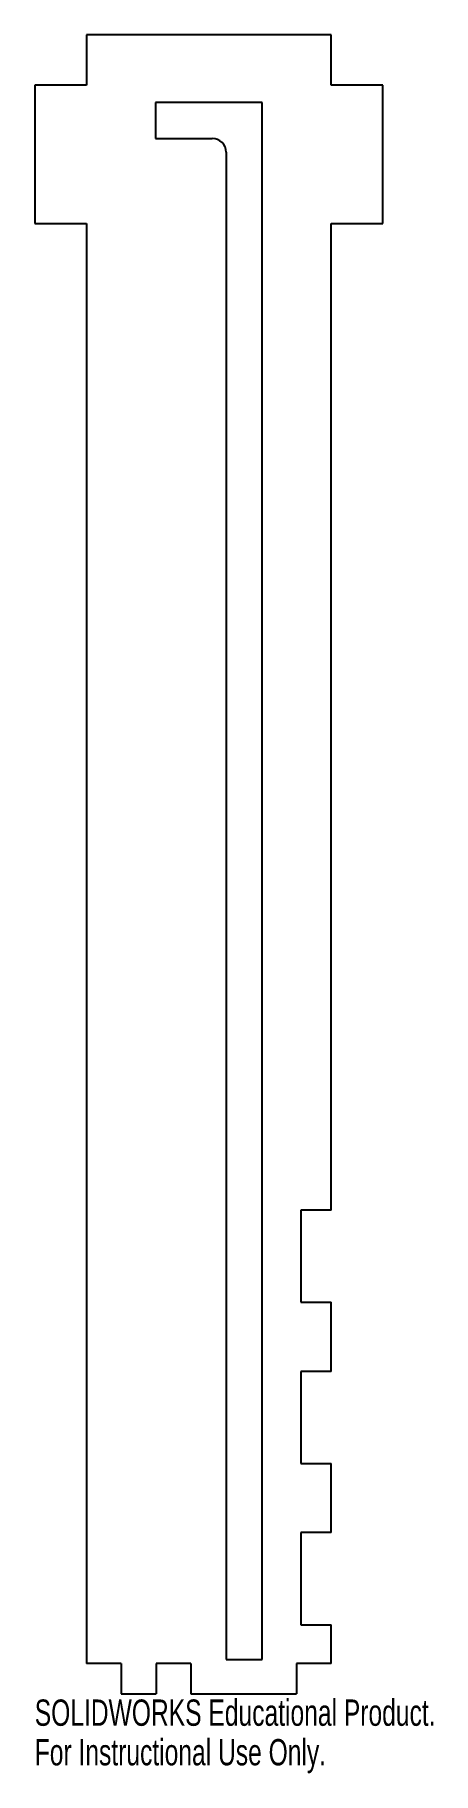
# Model space of a CAD drawing. Header units: inches. Extents: x -1.5 to 1.4, y -6.5 to 6.1.
import ezdxf

# ---------------------------------------------------------------- set-up
doc = ezdxf.new("R2010")
doc.units = ezdxf.units.IN
doc.header["$MEASUREMENT"] = 0
doc.styles.add('SLDTEXTSTYLE0', font='TXT', dxfattribs={"width": 0.7})

msp = doc.modelspace()

# ---------------------------------------------------------------- linework, layer by layer
at = {"color": 7, "linetype": 'Continuous', "lineweight": 25}
for p, q in [((-1.14, 6.12), (-1.14, 5.755)), ((0.63, 6.12), (-1.14, 6.12)), ((0.63, 5.755), (0.63, 6.12)), ((-1.515, 5.755), (-1.515, 4.755)), ((-1.14, 5.755), (-1.515, 5.755)), ((1.005, 5.755), (0.63, 5.755)), ((1.005, 4.755), (1.005, 5.755)), ((-0.64, 5.63), (-0.64, 5.37)), ((0.13, 5.63), (-0.64, 5.63)), ((0.13, -5.63), (0.13, 5.63)), ((-0.64, 5.37), (-0.23, 5.37)), ((-0.13, 5.27), (-0.13, -5.63)), ((-1.515, 4.755), (-1.14, 4.755)), ((-1.14, 4.755), (-1.14, -5.66)), ((0.63, 4.755), (1.005, 4.755)), ((0.63, -2.38), (0.63, 4.755)), ((0.63, -2.38), (0.41, -2.38)), ((0.41, -2.38), (0.41, -3.047)), ((0.41, -3.047), (0.63, -3.047)), ((0.63, -3.547), (0.63, -3.047)), ((0.63, -3.547), (0.41, -3.547)), ((0.41, -3.547), (0.41, -4.213)), ((0.41, -4.213), (0.63, -4.213)), ((0.63, -4.713), (0.63, -4.213)), ((0.63, -4.713), (0.41, -4.713)), ((0.41, -4.713), (0.41, -5.38)), ((0.41, -5.38), (0.63, -5.38)), ((0.63, -5.66), (0.63, -5.38)), ((-0.13, -5.63), (0.13, -5.63)), ((-0.89, -5.66), (-1.14, -5.66)), ((-0.89, -5.66), (-0.89, -5.88)), ((-0.385, -5.66), (-0.635, -5.66)), ((-0.635, -5.66), (-0.635, -5.88)), ((-0.385, -5.66), (-0.385, -5.88)), ((0.63, -5.66), (0.38, -5.66)), ((0.38, -5.66), (0.38, -5.88)), ((-0.89, -5.88), (-0.635, -5.88)), ((-0.385, -5.88), (0.38, -5.88))]:
    msp.add_line(p, q, dxfattribs=at)
msp.add_arc((-0.23, 5.27), 0.1, 0, 90, dxfattribs=at)

# ---------------------------------------------------------------- texts
at = {"color": 7, "linetype": 'Continuous', "char_height": 0.1903, "attachment_point": 1, "style": 'SLDTEXTSTYLE0'}
for s, insert in [('SOLIDWORKS Educational Product.', (-1.515, -5.92)), ('For Instructional Use Only.', (-1.515, -6.206))]:
    msp.add_mtext(s, dxfattribs=dict(at, insert=insert))

doc.saveas('drawing.dxf')
